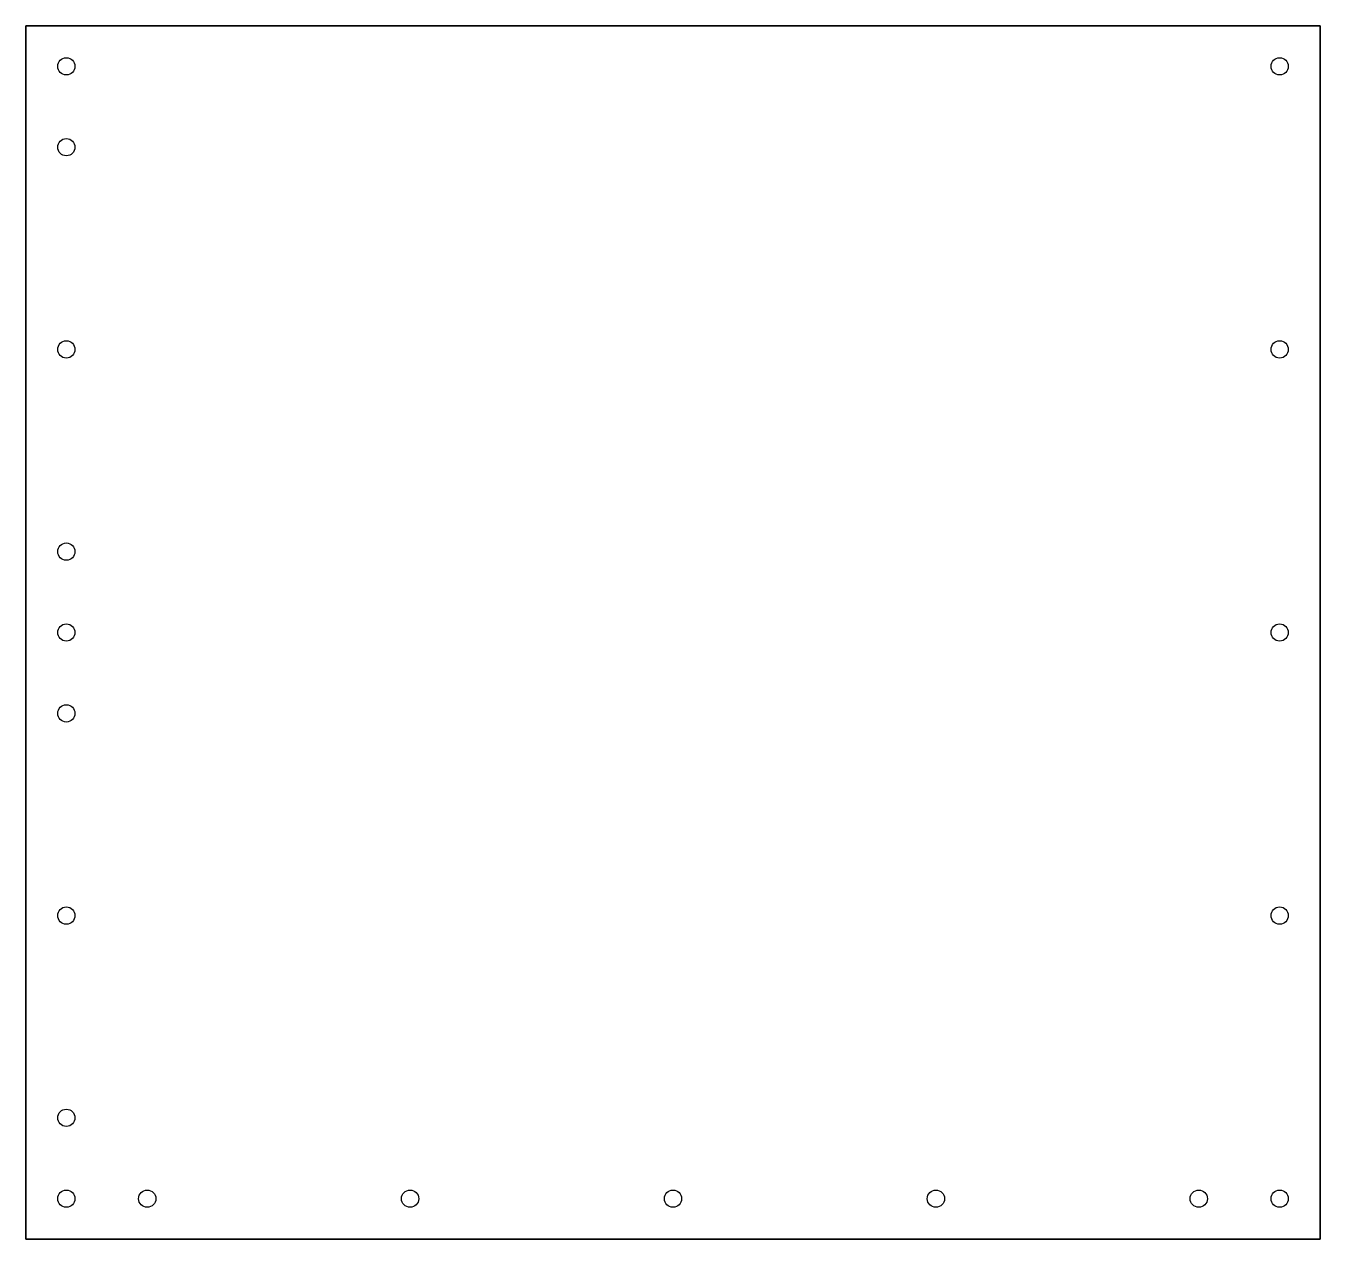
# Model space of a CAD drawing. Extents: x 0 to 240, y 0 to 225.
import ezdxf

# ---------------------------------------------------------------- set-up
doc = ezdxf.new("R2010")
doc.units = 0

msp = doc.modelspace()

# ---------------------------------------------------------------- linework, layer by layer
at = {"layer": 'layer0'}
for points in [[(0, 225, 0), (240, 225, 0)], [(0, 0, 0), (0, 225, 0)], [(0, 225, 3), (0, 0, 3)], [(240, 225, 3), (0, 225, 3)], [(240, 225, 0), (240, 0, 0)], [(240, 0, 3), (240, 225, 3)], [(240, 0, 0), (0, 0, 0)], [(0, 0, 3), (240, 0, 3)]]:
    msp.add_polyline3d(points, dxfattribs=at)
for centre in [(7.5, 217.5), (7.5, 217.5, 3), (232.5, 217.5), (232.5, 217.5, 3), (7.5, 202.5), (7.5, 202.5, 3), (7.5, 165), (7.5, 165, 3), (232.5, 165), (232.5, 165, 3), (7.5, 127.5), (7.5, 127.5, 3), (7.5, 112.5), (7.5, 112.5, 3), (232.5, 112.5), (232.5, 112.5, 3), (7.5, 97.5), (7.5, 97.5, 3), (7.5, 60), (7.5, 60, 3), (232.5, 60), (232.5, 60, 3), (7.5, 22.5), (7.5, 22.5, 3), (7.5, 7.5), (7.5, 7.5, 3), (22.5, 7.5), (22.5, 7.5, 3), (71.25, 7.5), (71.25, 7.5, 3), (120, 7.5), (120, 7.5, 3), (168.75, 7.5), (168.75, 7.5, 3), (217.5, 7.5), (217.5, 7.5, 3), (232.5, 7.5), (232.5, 7.5, 3)]:
    msp.add_circle(centre, 1.6, dxfattribs=at)

doc.saveas('drawing.dxf')
